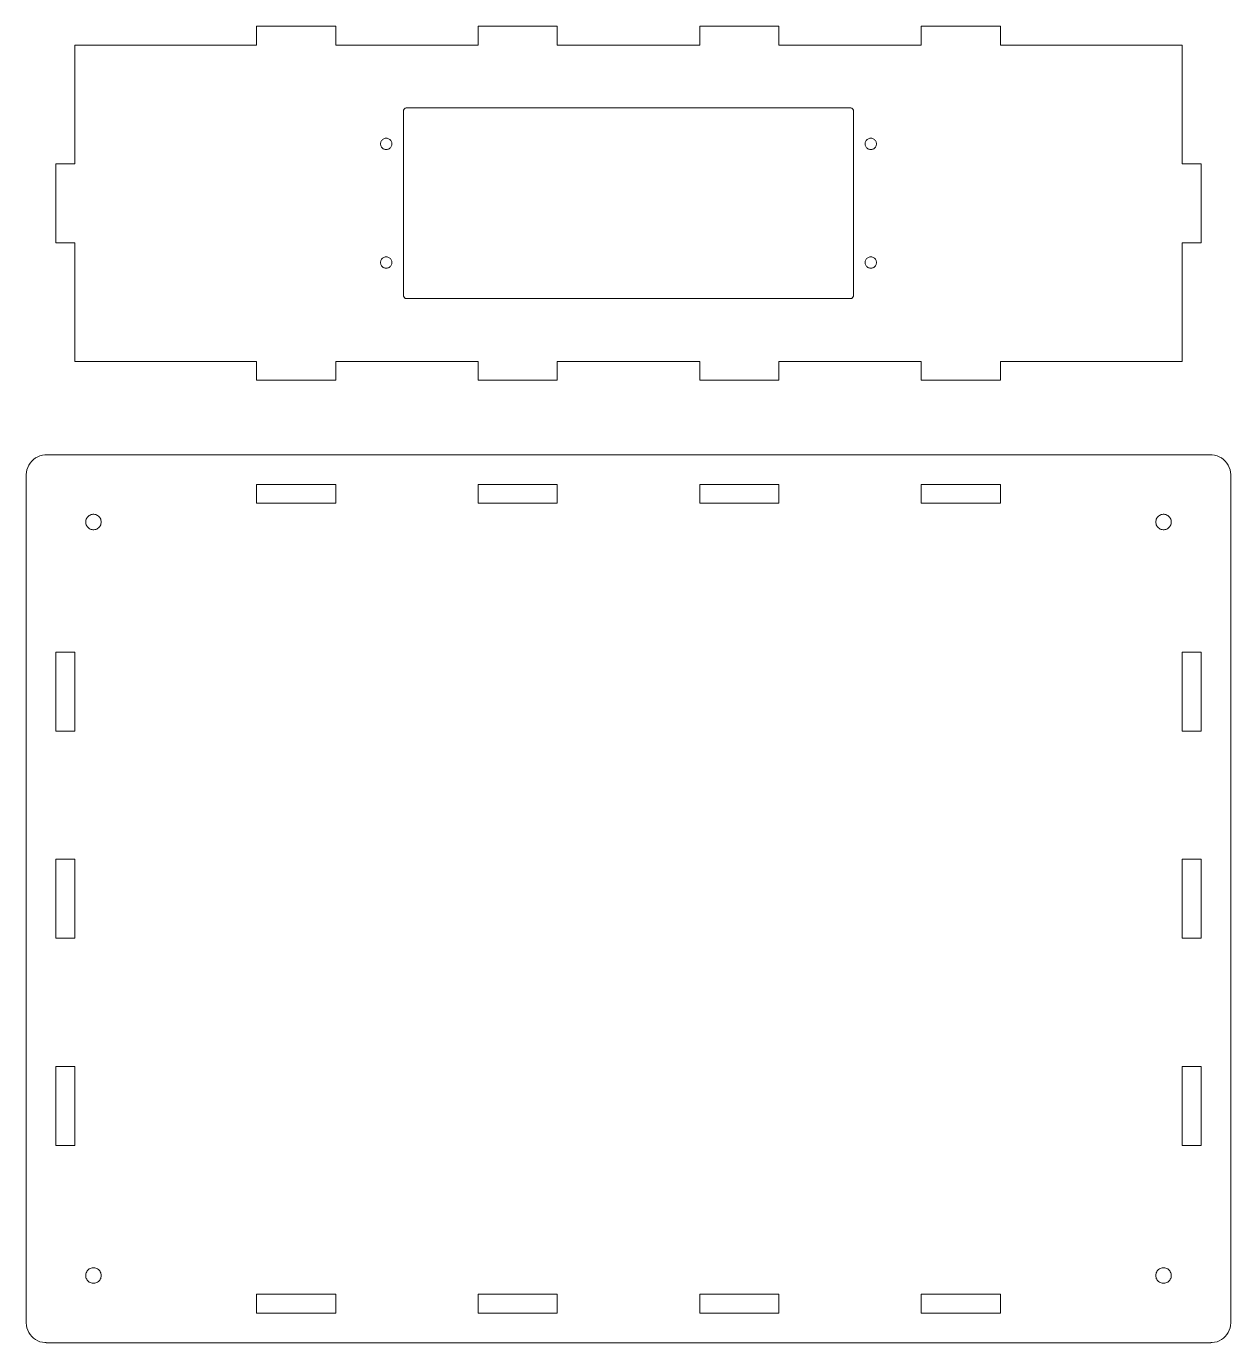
# Model space of a CAD drawing. Header units: millimetres. Extents: x -331 to 331, y -589 to 330.
# Drawn here: x -193.3 to 193.3, y -589.2 to -166.5 of the extents above; entities that cross this region are included whole.
import ezdxf

# ---------------------------------------------------------------- set-up
doc = ezdxf.new("R2010")
doc.units = ezdxf.units.MM
doc.layers.get('0').update_dxf_attribs({"linetype": 'CONTINUOUS', "lineweight": 0})

msp = doc.modelspace()

# ---------------------------------------------------------------- linework, layer by layer
for p, q in [((-119.38, -172.525), (-119.38, -166.525)), ((-119.38, -166.525), (-93.98, -166.525)), ((-93.98, -166.525), (-93.98, -172.525)), ((-48.26, -172.525), (-48.26, -166.525)), ((-48.26, -166.525), (-22.86, -166.525)), ((-22.86, -166.525), (-22.86, -172.525)), ((22.86, -172.525), (22.86, -166.525)), ((22.86, -166.525), (48.26, -166.525)), ((48.26, -166.525), (48.26, -172.525)), ((93.98, -172.525), (93.98, -166.525)), ((93.98, -166.525), (119.38, -166.525)), ((119.38, -166.525), (119.38, -172.525)), ((-177.8, -210.625), (-177.8, -172.525)), ((-177.8, -172.525), (-119.38, -172.525)), ((-93.98, -172.525), (-48.26, -172.525)), ((-22.86, -172.525), (22.86, -172.525)), ((48.26, -172.525), (93.98, -172.525)), ((119.38, -172.525), (177.8, -172.525)), ((177.8, -172.525), (177.8, -210.625)), ((-72.231, -193.718), (-72.223, -193.593)), ((-72.231, -252.932), (-72.231, -193.718)), ((-72.223, -193.593), (-72.2, -193.469)), ((-72.2, -193.469), (-72.161, -193.35)), ((-72.161, -193.35), (-72.108, -193.236)), ((-72.108, -193.236), (-72.04, -193.13)), ((-72.04, -193.13), (-71.96, -193.033)), ((-71.96, -193.033), (-71.869, -192.947)), ((-71.869, -192.947), (-71.767, -192.874)), ((-71.767, -192.874), (-71.657, -192.813)), ((-71.657, -192.813), (-71.54, -192.767)), ((-71.54, -192.767), (-71.419, -192.736)), ((-71.419, -192.736), (-71.294, -192.72)), ((-71.294, -192.72), (-71.231, -192.72)), ((-71.231, -192.72), (-71.231, -192.718)), ((-71.231, -192.718), (71.231, -192.718)), ((71.231, -192.718), (71.231, -192.72)), ((71.231, -192.72), (71.294, -192.72)), ((71.294, -192.72), (71.419, -192.736)), ((71.419, -192.736), (71.54, -192.767)), ((71.54, -192.767), (71.657, -192.813)), ((71.657, -192.813), (71.767, -192.874)), ((71.767, -192.874), (71.869, -192.947)), ((71.869, -192.947), (71.96, -193.033)), ((71.96, -193.033), (72.04, -193.13)), ((72.04, -193.13), (72.108, -193.236)), ((72.108, -193.236), (72.161, -193.35)), ((72.161, -193.35), (72.2, -193.469)), ((72.2, -193.469), (72.223, -193.593)), ((72.223, -193.593), (72.231, -193.718)), ((72.231, -193.718), (72.231, -252.932)), ((-79.121, -203.023), (-78.953, -202.866)), ((-78.953, -202.866), (-78.767, -202.731)), ((-78.767, -202.731), (-78.566, -202.62)), ((-78.566, -202.62), (-78.353, -202.536)), ((-78.353, -202.536), (-78.13, -202.479)), ((-78.13, -202.479), (-77.902, -202.45)), ((-77.902, -202.45), (-77.673, -202.45)), ((-77.673, -202.45), (-77.445, -202.479)), ((-77.445, -202.479), (-77.222, -202.536)), ((-77.222, -202.536), (-77.009, -202.62)), ((-77.009, -202.62), (-76.808, -202.731)), ((-76.808, -202.731), (-76.622, -202.866)), ((-76.622, -202.866), (-76.454, -203.023)), ((76.454, -203.023), (76.622, -202.866)), ((76.622, -202.866), (76.808, -202.731)), ((76.808, -202.731), (77.009, -202.62)), ((77.009, -202.62), (77.222, -202.536)), ((77.222, -202.536), (77.445, -202.479)), ((77.445, -202.479), (77.673, -202.45)), ((77.673, -202.45), (77.902, -202.45)), ((77.902, -202.45), (78.13, -202.479)), ((78.13, -202.479), (78.353, -202.536)), ((78.353, -202.536), (78.566, -202.62)), ((78.566, -202.62), (78.767, -202.731)), ((78.767, -202.731), (78.953, -202.866)), ((78.953, -202.866), (79.121, -203.023)), ((-79.616, -204.275), (-79.602, -204.046)), ((-79.602, -204.504), (-79.616, -204.275)), ((-79.602, -204.046), (-79.559, -203.82)), ((-79.559, -204.73), (-79.602, -204.504)), ((-79.559, -203.82), (-79.488, -203.602)), ((-79.488, -204.948), (-79.559, -204.73)), ((-79.488, -203.602), (-79.39, -203.394)), ((-79.39, -205.156), (-79.488, -204.948)), ((-79.39, -203.394), (-79.267, -203.2)), ((-79.267, -205.35), (-79.39, -205.156)), ((-79.267, -203.2), (-79.121, -203.023)), ((-79.121, -205.527), (-79.267, -205.35)), ((-78.953, -205.684), (-79.121, -205.527)), ((-78.767, -205.819), (-78.953, -205.684)), ((-78.566, -205.93), (-78.767, -205.819)), ((-78.353, -206.014), (-78.566, -205.93)), ((-78.13, -206.071), (-78.353, -206.014)), ((-77.902, -206.1), (-78.13, -206.071)), ((-77.673, -206.1), (-77.902, -206.1)), ((-77.445, -206.071), (-77.673, -206.1)), ((-77.222, -206.014), (-77.445, -206.071)), ((-77.009, -205.93), (-77.222, -206.014)), ((-76.808, -205.819), (-77.009, -205.93)), ((-76.622, -205.684), (-76.808, -205.819)), ((-76.454, -205.527), (-76.622, -205.684)), ((-76.454, -203.023), (-76.308, -203.2)), ((-76.308, -205.35), (-76.454, -205.527)), ((-76.308, -203.2), (-76.185, -203.394)), ((-76.185, -205.156), (-76.308, -205.35)), ((-76.185, -203.394), (-76.087, -203.602)), ((-76.087, -204.948), (-76.185, -205.156)), ((-76.087, -203.602), (-76.016, -203.82)), ((-76.016, -204.73), (-76.087, -204.948)), ((-76.016, -203.82), (-75.973, -204.046)), ((-75.973, -204.504), (-76.016, -204.73)), ((-75.973, -204.046), (-75.959, -204.275)), ((-75.959, -204.275), (-75.973, -204.504)), ((75.959, -204.275), (75.973, -204.046)), ((75.973, -204.504), (75.959, -204.275)), ((75.973, -204.046), (76.016, -203.82)), ((76.016, -204.73), (75.973, -204.504)), ((76.016, -203.82), (76.087, -203.602)), ((76.087, -204.948), (76.016, -204.73)), ((76.087, -203.602), (76.185, -203.394)), ((76.185, -205.156), (76.087, -204.948)), ((76.185, -203.394), (76.308, -203.2)), ((76.308, -205.35), (76.185, -205.156)), ((76.308, -203.2), (76.454, -203.023)), ((76.454, -205.527), (76.308, -205.35)), ((76.622, -205.684), (76.454, -205.527)), ((76.808, -205.819), (76.622, -205.684)), ((77.009, -205.93), (76.808, -205.819)), ((77.222, -206.014), (77.009, -205.93)), ((77.445, -206.071), (77.222, -206.014)), ((77.673, -206.1), (77.445, -206.071)), ((77.902, -206.1), (77.673, -206.1)), ((78.13, -206.071), (77.902, -206.1)), ((78.353, -206.014), (78.13, -206.071)), ((78.566, -205.93), (78.353, -206.014)), ((78.767, -205.819), (78.566, -205.93)), ((78.953, -205.684), (78.767, -205.819)), ((79.121, -205.527), (78.953, -205.684)), ((79.121, -203.023), (79.267, -203.2)), ((79.267, -205.35), (79.121, -205.527)), ((79.267, -203.2), (79.39, -203.394)), ((79.39, -205.156), (79.267, -205.35)), ((79.39, -203.394), (79.488, -203.602)), ((79.488, -204.948), (79.39, -205.156)), ((79.488, -203.602), (79.559, -203.82)), ((79.559, -204.73), (79.488, -204.948)), ((79.559, -203.82), (79.602, -204.046)), ((79.602, -204.504), (79.559, -204.73)), ((79.602, -204.046), (79.616, -204.275)), ((79.616, -204.275), (79.602, -204.504)), ((-183.8, -236.025), (-183.8, -210.625)), ((-183.8, -210.625), (-177.8, -210.625)), ((177.8, -210.625), (183.8, -210.625)), ((183.8, -210.625), (183.8, -236.025)), ((-177.8, -236.025), (-183.8, -236.025)), ((-177.8, -274.125), (-177.8, -236.025)), ((183.8, -236.025), (177.8, -236.025)), ((177.8, -236.025), (177.8, -274.125)), ((-78.953, -240.966), (-78.767, -240.831)), ((-78.767, -240.831), (-78.566, -240.72)), ((-78.566, -240.72), (-78.353, -240.636)), ((-78.353, -240.636), (-78.13, -240.579)), ((-78.13, -240.579), (-77.902, -240.55)), ((-77.902, -240.55), (-77.673, -240.55)), ((-77.673, -240.55), (-77.445, -240.579)), ((-77.445, -240.579), (-77.222, -240.636)), ((-77.222, -240.636), (-77.009, -240.72)), ((-77.009, -240.72), (-76.808, -240.831)), ((-76.808, -240.831), (-76.622, -240.966)), ((76.622, -240.966), (76.808, -240.831)), ((76.808, -240.831), (77.009, -240.72)), ((77.009, -240.72), (77.222, -240.636)), ((77.222, -240.636), (77.445, -240.579)), ((77.445, -240.579), (77.673, -240.55)), ((77.673, -240.55), (77.902, -240.55)), ((77.902, -240.55), (78.13, -240.579)), ((78.13, -240.579), (78.353, -240.636)), ((78.353, -240.636), (78.566, -240.72)), ((78.566, -240.72), (78.767, -240.831)), ((78.767, -240.831), (78.953, -240.966)), ((-79.616, -242.375), (-79.602, -242.146)), ((-79.602, -242.604), (-79.616, -242.375)), ((-79.602, -242.146), (-79.559, -241.92)), ((-79.559, -242.83), (-79.602, -242.604)), ((-79.559, -241.92), (-79.488, -241.702)), ((-79.488, -243.048), (-79.559, -242.83)), ((-79.488, -241.702), (-79.39, -241.494)), ((-79.39, -243.256), (-79.488, -243.048)), ((-79.39, -241.494), (-79.267, -241.3)), ((-79.267, -243.45), (-79.39, -243.256)), ((-79.267, -241.3), (-79.121, -241.123)), ((-79.121, -243.627), (-79.267, -243.45)), ((-79.121, -241.123), (-78.953, -240.966)), ((-78.953, -243.784), (-79.121, -243.627)), ((-78.767, -243.919), (-78.953, -243.784)), ((-78.566, -244.03), (-78.767, -243.919)), ((-78.353, -244.114), (-78.566, -244.03)), ((-78.13, -244.171), (-78.353, -244.114)), ((-77.902, -244.2), (-78.13, -244.171)), ((-77.673, -244.2), (-77.902, -244.2)), ((-77.445, -244.171), (-77.673, -244.2)), ((-77.222, -244.114), (-77.445, -244.171)), ((-77.009, -244.03), (-77.222, -244.114)), ((-76.808, -243.919), (-77.009, -244.03)), ((-76.622, -243.784), (-76.808, -243.919)), ((-76.622, -240.966), (-76.454, -241.123)), ((-76.454, -243.627), (-76.622, -243.784)), ((-76.454, -241.123), (-76.308, -241.3)), ((-76.308, -243.45), (-76.454, -243.627)), ((-76.308, -241.3), (-76.185, -241.494)), ((-76.185, -243.256), (-76.308, -243.45)), ((-76.185, -241.494), (-76.087, -241.702)), ((-76.087, -243.048), (-76.185, -243.256)), ((-76.087, -241.702), (-76.016, -241.92)), ((-76.016, -242.83), (-76.087, -243.048)), ((-76.016, -241.92), (-75.973, -242.146)), ((-75.973, -242.604), (-76.016, -242.83)), ((-75.973, -242.146), (-75.959, -242.375)), ((-75.959, -242.375), (-75.973, -242.604)), ((75.959, -242.375), (75.973, -242.146)), ((75.973, -242.604), (75.959, -242.375)), ((75.973, -242.146), (76.016, -241.92)), ((76.016, -242.83), (75.973, -242.604)), ((76.016, -241.92), (76.087, -241.702)), ((76.087, -243.048), (76.016, -242.83)), ((76.087, -241.702), (76.185, -241.494)), ((76.185, -243.256), (76.087, -243.048)), ((76.185, -241.494), (76.308, -241.3)), ((76.308, -243.45), (76.185, -243.256)), ((76.308, -241.3), (76.454, -241.123)), ((76.454, -243.627), (76.308, -243.45)), ((76.454, -241.123), (76.622, -240.966)), ((76.622, -243.784), (76.454, -243.627)), ((76.808, -243.919), (76.622, -243.784)), ((77.009, -244.03), (76.808, -243.919)), ((77.222, -244.114), (77.009, -244.03)), ((77.445, -244.171), (77.222, -244.114)), ((77.673, -244.2), (77.445, -244.171)), ((77.902, -244.2), (77.673, -244.2)), ((78.13, -244.171), (77.902, -244.2)), ((78.353, -244.114), (78.13, -244.171)), ((78.566, -244.03), (78.353, -244.114)), ((78.767, -243.919), (78.566, -244.03)), ((78.953, -243.784), (78.767, -243.919)), ((78.953, -240.966), (79.121, -241.123)), ((79.121, -243.627), (78.953, -243.784)), ((79.121, -241.123), (79.267, -241.3)), ((79.267, -243.45), (79.121, -243.627)), ((79.267, -241.3), (79.39, -241.494)), ((79.39, -243.256), (79.267, -243.45)), ((79.39, -241.494), (79.488, -241.702)), ((79.488, -243.048), (79.39, -243.256)), ((79.488, -241.702), (79.559, -241.92)), ((79.559, -242.83), (79.488, -243.048)), ((79.559, -241.92), (79.602, -242.146)), ((79.602, -242.604), (79.559, -242.83)), ((79.602, -242.146), (79.616, -242.375)), ((79.616, -242.375), (79.602, -242.604)), ((-72.223, -253.057), (-72.231, -252.932)), ((-72.2, -253.181), (-72.223, -253.057)), ((-72.161, -253.3), (-72.2, -253.181)), ((-72.108, -253.414), (-72.161, -253.3)), ((-72.04, -253.52), (-72.108, -253.414)), ((-71.96, -253.617), (-72.04, -253.52)), ((72.04, -253.52), (71.96, -253.617)), ((72.108, -253.414), (72.04, -253.52)), ((72.161, -253.3), (72.108, -253.414)), ((72.2, -253.181), (72.161, -253.3)), ((72.223, -253.057), (72.2, -253.181)), ((72.231, -252.932), (72.223, -253.057)), ((-71.869, -253.703), (-71.96, -253.617)), ((-71.767, -253.776), (-71.869, -253.703)), ((-71.657, -253.837), (-71.767, -253.776)), ((-71.54, -253.883), (-71.657, -253.837)), ((-71.419, -253.914), (-71.54, -253.883)), ((-71.294, -253.93), (-71.419, -253.914)), ((-71.231, -253.93), (-71.294, -253.93)), ((-71.231, -253.932), (-71.231, -253.93)), ((71.231, -253.932), (-71.231, -253.932)), ((71.294, -253.93), (71.231, -253.93)), ((71.231, -253.93), (71.231, -253.932)), ((71.419, -253.914), (71.294, -253.93)), ((71.54, -253.883), (71.419, -253.914)), ((71.657, -253.837), (71.54, -253.883)), ((71.767, -253.776), (71.657, -253.837)), ((71.869, -253.703), (71.767, -253.776)), ((71.96, -253.617), (71.869, -253.703)), ((-119.38, -274.125), (-177.8, -274.125)), ((-119.38, -280.125), (-119.38, -274.125)), ((-48.26, -274.125), (-93.98, -274.125)), ((-93.98, -274.125), (-93.98, -280.125)), ((-48.26, -280.125), (-48.26, -274.125)), ((22.86, -274.125), (-22.86, -274.125)), ((-22.86, -274.125), (-22.86, -280.125)), ((22.86, -280.125), (22.86, -274.125)), ((93.98, -274.125), (48.26, -274.125)), ((48.26, -274.125), (48.26, -280.125)), ((93.98, -280.125), (93.98, -274.125)), ((177.8, -274.125), (119.38, -274.125)), ((119.38, -274.125), (119.38, -280.125)), ((-93.98, -280.125), (-119.38, -280.125)), ((-22.86, -280.125), (-48.26, -280.125)), ((48.26, -280.125), (22.86, -280.125)), ((119.38, -280.125), (93.98, -280.125)), ((-188.937, -304.436), (-188.165, -304.237)), ((-188.165, -304.237), (-187.374, -304.138)), ((-187.374, -304.138), (-186.975, -304.138)), ((-186.975, -304.138), (-186.975, -304.125)), ((-186.975, -304.125), (186.975, -304.125)), ((186.975, -304.125), (186.975, -304.138)), ((186.975, -304.138), (187.374, -304.138)), ((187.374, -304.138), (188.165, -304.237)), ((188.165, -304.237), (188.937, -304.436)), ((-193.126, -308.896), (-192.879, -308.137)), ((-192.879, -308.137), (-192.54, -307.416)), ((-192.54, -307.416), (-192.112, -306.743)), ((-192.112, -306.743), (-191.604, -306.128)), ((-191.604, -306.128), (-191.023, -305.582)), ((-191.023, -305.582), (-190.378, -305.114)), ((-190.378, -305.114), (-189.679, -304.729)), ((-189.679, -304.729), (-188.937, -304.436)), ((188.937, -304.436), (189.679, -304.729)), ((189.679, -304.729), (190.378, -305.114)), ((190.378, -305.114), (191.023, -305.582)), ((191.023, -305.582), (191.604, -306.128)), ((191.604, -306.128), (192.112, -306.743)), ((192.112, -306.743), (192.54, -307.416)), ((192.54, -307.416), (192.879, -308.137)), ((192.879, -308.137), (193.126, -308.896)), ((-193.325, -310.475), (-193.275, -309.679)), ((-193.325, -582.825), (-193.325, -310.475)), ((-193.275, -309.679), (-193.126, -308.896)), ((193.126, -308.896), (193.275, -309.679)), ((193.275, -309.679), (193.325, -310.475)), ((193.325, -310.475), (193.325, -582.825)), ((-119.38, -319.65), (-119.38, -313.65)), ((-119.38, -313.65), (-93.98, -313.65)), ((-93.98, -313.65), (-93.98, -319.65)), ((-48.26, -319.65), (-48.26, -313.65)), ((-48.26, -313.65), (-22.86, -313.65)), ((-22.86, -313.65), (-22.86, -319.65)), ((22.86, -319.65), (22.86, -313.65)), ((22.86, -313.65), (48.26, -313.65)), ((48.26, -313.65), (48.26, -319.65)), ((93.98, -319.65), (93.98, -313.65)), ((93.98, -313.65), (119.38, -313.65)), ((119.38, -313.65), (119.38, -319.65)), ((-93.98, -319.65), (-119.38, -319.65)), ((-22.86, -319.65), (-48.26, -319.65)), ((48.26, -319.65), (22.86, -319.65)), ((119.38, -319.65), (93.98, -319.65)), ((-174.257, -325.683), (-174.237, -325.371)), ((-174.237, -325.371), (-174.178, -325.063)), ((-174.178, -325.063), (-174.082, -324.766)), ((-174.082, -324.766), (-173.949, -324.483)), ((-173.949, -324.483), (-173.781, -324.219)), ((-173.781, -324.219), (-173.582, -323.979)), ((-173.582, -323.979), (-173.354, -323.765)), ((-173.354, -323.765), (-173.101, -323.581)), ((-173.101, -323.581), (-172.827, -323.43)), ((-172.827, -323.43), (-172.537, -323.315)), ((-172.537, -323.315), (-172.234, -323.237)), ((-172.234, -323.237), (-171.924, -323.198)), ((-171.924, -323.198), (-171.611, -323.198)), ((-171.611, -323.198), (-171.301, -323.237)), ((-171.301, -323.237), (-170.998, -323.315)), ((-170.998, -323.315), (-170.708, -323.43)), ((-170.708, -323.43), (-170.434, -323.581)), ((-170.434, -323.581), (-170.181, -323.765)), ((-170.181, -323.765), (-169.953, -323.979)), ((-169.953, -323.979), (-169.754, -324.219)), ((-169.754, -324.219), (-169.586, -324.483)), ((-169.586, -324.483), (-169.453, -324.766)), ((-169.453, -324.766), (-169.357, -325.063)), ((-169.357, -325.063), (-169.298, -325.371)), ((-169.298, -325.371), (-169.278, -325.683)), ((169.278, -325.683), (169.298, -325.371)), ((169.298, -325.371), (169.357, -325.063)), ((169.357, -325.063), (169.453, -324.766)), ((169.453, -324.766), (169.586, -324.483)), ((169.586, -324.483), (169.754, -324.219)), ((169.754, -324.219), (169.953, -323.979)), ((169.953, -323.979), (170.181, -323.765)), ((170.181, -323.765), (170.434, -323.581)), ((170.434, -323.581), (170.708, -323.43)), ((170.708, -323.43), (170.998, -323.315)), ((170.998, -323.315), (171.301, -323.237)), ((171.301, -323.237), (171.611, -323.198)), ((171.611, -323.198), (171.924, -323.198)), ((171.924, -323.198), (172.234, -323.237)), ((172.234, -323.237), (172.537, -323.315)), ((172.537, -323.315), (172.827, -323.43)), ((172.827, -323.43), (173.101, -323.581)), ((173.101, -323.581), (173.354, -323.765)), ((173.354, -323.765), (173.582, -323.979)), ((173.582, -323.979), (173.781, -324.219)), ((173.781, -324.219), (173.949, -324.483)), ((173.949, -324.483), (174.082, -324.766)), ((174.082, -324.766), (174.178, -325.063)), ((174.178, -325.063), (174.237, -325.371)), ((174.237, -325.371), (174.257, -325.683)), ((-174.237, -325.994), (-174.257, -325.683)), ((-174.178, -326.302), (-174.237, -325.994)), ((-174.082, -326.599), (-174.178, -326.302)), ((-173.949, -326.882), (-174.082, -326.599)), ((-173.781, -327.146), (-173.949, -326.882)), ((-173.582, -327.386), (-173.781, -327.146)), ((-173.354, -327.6), (-173.582, -327.386)), ((-173.101, -327.784), (-173.354, -327.6)), ((-172.827, -327.935), (-173.101, -327.784)), ((-172.537, -328.05), (-172.827, -327.935)), ((-172.234, -328.128), (-172.537, -328.05)), ((-171.924, -328.167), (-172.234, -328.128)), ((-171.611, -328.167), (-171.924, -328.167)), ((-171.301, -328.128), (-171.611, -328.167)), ((-170.998, -328.05), (-171.301, -328.128)), ((-170.708, -327.935), (-170.998, -328.05)), ((-170.434, -327.784), (-170.708, -327.935)), ((-170.181, -327.6), (-170.434, -327.784)), ((-169.953, -327.386), (-170.181, -327.6)), ((-169.754, -327.146), (-169.953, -327.386)), ((-169.586, -326.882), (-169.754, -327.146)), ((-169.453, -326.599), (-169.586, -326.882)), ((-169.357, -326.302), (-169.453, -326.599)), ((-169.298, -325.994), (-169.357, -326.302)), ((-169.278, -325.683), (-169.298, -325.994)), ((169.298, -325.994), (169.278, -325.683)), ((169.357, -326.302), (169.298, -325.994)), ((169.453, -326.599), (169.357, -326.302)), ((169.586, -326.882), (169.453, -326.599)), ((169.754, -327.146), (169.586, -326.882)), ((169.953, -327.386), (169.754, -327.146)), ((170.181, -327.6), (169.953, -327.386)), ((170.434, -327.784), (170.181, -327.6)), ((170.708, -327.935), (170.434, -327.784)), ((170.998, -328.05), (170.708, -327.935)), ((171.301, -328.128), (170.998, -328.05)), ((171.611, -328.167), (171.301, -328.128)), ((171.924, -328.167), (171.611, -328.167)), ((172.234, -328.128), (171.924, -328.167)), ((172.537, -328.05), (172.234, -328.128)), ((172.827, -327.935), (172.537, -328.05)), ((173.101, -327.784), (172.827, -327.935)), ((173.354, -327.6), (173.101, -327.784)), ((173.582, -327.386), (173.354, -327.6)), ((173.781, -327.146), (173.582, -327.386)), ((173.949, -326.882), (173.781, -327.146)), ((174.082, -326.599), (173.949, -326.882)), ((174.178, -326.302), (174.082, -326.599)), ((174.237, -325.994), (174.178, -326.302)), ((174.257, -325.683), (174.237, -325.994)), ((-183.8, -392.85), (-183.8, -367.45)), ((-183.8, -367.45), (-177.8, -367.45)), ((-177.8, -367.45), (-177.8, -392.85)), ((177.8, -392.85), (177.8, -367.45)), ((177.8, -367.45), (183.8, -367.45)), ((183.8, -367.45), (183.8, -392.85)), ((-177.8, -392.85), (-183.8, -392.85)), ((183.8, -392.85), (177.8, -392.85)), ((-183.8, -459.35), (-183.8, -433.95)), ((-183.8, -433.95), (-177.8, -433.95)), ((-177.8, -433.95), (-177.8, -459.35)), ((177.8, -459.35), (177.8, -433.95)), ((177.8, -433.95), (183.8, -433.95)), ((183.8, -433.95), (183.8, -459.35)), ((-177.8, -459.35), (-183.8, -459.35)), ((183.8, -459.35), (177.8, -459.35)), ((-183.8, -525.85), (-183.8, -500.45)), ((-183.8, -500.45), (-177.8, -500.45)), ((-177.8, -500.45), (-177.8, -525.85)), ((177.8, -525.85), (177.8, -500.45)), ((177.8, -500.45), (183.8, -500.45)), ((183.8, -500.45), (183.8, -525.85)), ((-177.8, -525.85), (-183.8, -525.85)), ((183.8, -525.85), (177.8, -525.85)), ((-173.949, -566.418), (-173.781, -566.154)), ((-173.781, -566.154), (-173.582, -565.914)), ((-173.582, -565.914), (-173.354, -565.7)), ((-173.354, -565.7), (-173.101, -565.516)), ((-173.101, -565.516), (-172.827, -565.365)), ((-172.827, -565.365), (-172.537, -565.25)), ((-172.537, -565.25), (-172.234, -565.172)), ((-172.234, -565.172), (-171.924, -565.133)), ((-171.924, -565.133), (-171.611, -565.133)), ((-171.611, -565.133), (-171.301, -565.172)), ((-171.301, -565.172), (-170.998, -565.25)), ((-170.998, -565.25), (-170.708, -565.365)), ((-170.708, -565.365), (-170.434, -565.516)), ((-170.434, -565.516), (-170.181, -565.7)), ((-170.181, -565.7), (-169.953, -565.914)), ((-169.953, -565.914), (-169.754, -566.154)), ((-169.754, -566.154), (-169.586, -566.418)), ((169.586, -566.418), (169.754, -566.154)), ((169.754, -566.154), (169.953, -565.914)), ((169.953, -565.914), (170.181, -565.7)), ((170.181, -565.7), (170.434, -565.516)), ((170.434, -565.516), (170.708, -565.365)), ((170.708, -565.365), (170.998, -565.25)), ((170.998, -565.25), (171.301, -565.172)), ((171.301, -565.172), (171.611, -565.133)), ((171.611, -565.133), (171.924, -565.133)), ((171.924, -565.133), (172.234, -565.172)), ((172.234, -565.172), (172.537, -565.25)), ((172.537, -565.25), (172.827, -565.365)), ((172.827, -565.365), (173.101, -565.516)), ((173.101, -565.516), (173.354, -565.7)), ((173.354, -565.7), (173.582, -565.914)), ((173.582, -565.914), (173.781, -566.154)), ((173.781, -566.154), (173.949, -566.418)), ((-174.257, -567.617), (-174.237, -567.306)), ((-174.237, -567.929), (-174.257, -567.617)), ((-174.237, -567.306), (-174.178, -566.998)), ((-174.178, -568.237), (-174.237, -567.929)), ((-174.178, -566.998), (-174.082, -566.701)), ((-174.082, -568.534), (-174.178, -568.237)), ((-174.082, -566.701), (-173.949, -566.418)), ((-173.949, -568.817), (-174.082, -568.534)), ((-173.781, -569.081), (-173.949, -568.817)), ((-173.582, -569.321), (-173.781, -569.081)), ((-173.354, -569.535), (-173.582, -569.321)), ((-173.101, -569.719), (-173.354, -569.535)), ((-172.827, -569.87), (-173.101, -569.719)), ((-172.537, -569.985), (-172.827, -569.87)), ((-172.234, -570.063), (-172.537, -569.985)), ((-171.924, -570.102), (-172.234, -570.063)), ((-171.611, -570.102), (-171.924, -570.102)), ((-171.301, -570.063), (-171.611, -570.102)), ((-170.998, -569.985), (-171.301, -570.063)), ((-170.708, -569.87), (-170.998, -569.985)), ((-170.434, -569.719), (-170.708, -569.87)), ((-170.181, -569.535), (-170.434, -569.719)), ((-169.953, -569.321), (-170.181, -569.535)), ((-169.754, -569.081), (-169.953, -569.321)), ((-169.586, -568.817), (-169.754, -569.081)), ((-169.586, -566.418), (-169.453, -566.701)), ((-169.453, -568.534), (-169.586, -568.817)), ((-169.453, -566.701), (-169.357, -566.998)), ((-169.357, -568.237), (-169.453, -568.534)), ((-169.357, -566.998), (-169.298, -567.306)), ((-169.298, -567.929), (-169.357, -568.237)), ((-169.298, -567.306), (-169.278, -567.617)), ((-169.278, -567.617), (-169.298, -567.929)), ((169.278, -567.617), (169.298, -567.306)), ((169.298, -567.929), (169.278, -567.617)), ((169.298, -567.306), (169.357, -566.998)), ((169.357, -568.237), (169.298, -567.929)), ((169.357, -566.998), (169.453, -566.701)), ((169.453, -568.534), (169.357, -568.237)), ((169.453, -566.701), (169.586, -566.418)), ((169.586, -568.817), (169.453, -568.534)), ((169.754, -569.081), (169.586, -568.817)), ((169.953, -569.321), (169.754, -569.081)), ((170.181, -569.535), (169.953, -569.321)), ((170.434, -569.719), (170.181, -569.535)), ((170.708, -569.87), (170.434, -569.719)), ((170.998, -569.985), (170.708, -569.87)), ((171.301, -570.063), (170.998, -569.985)), ((171.611, -570.102), (171.301, -570.063)), ((171.924, -570.102), (171.611, -570.102)), ((172.234, -570.063), (171.924, -570.102)), ((172.537, -569.985), (172.234, -570.063)), ((172.827, -569.87), (172.537, -569.985)), ((173.101, -569.719), (172.827, -569.87)), ((173.354, -569.535), (173.101, -569.719)), ((173.582, -569.321), (173.354, -569.535)), ((173.781, -569.081), (173.582, -569.321)), ((173.949, -568.817), (173.781, -569.081)), ((173.949, -566.418), (174.082, -566.701)), ((174.082, -568.534), (173.949, -568.817)), ((174.082, -566.701), (174.178, -566.998)), ((174.178, -568.237), (174.082, -568.534)), ((174.178, -566.998), (174.237, -567.306)), ((174.237, -567.929), (174.178, -568.237)), ((174.237, -567.306), (174.257, -567.617)), ((174.257, -567.617), (174.237, -567.929)), ((-119.38, -579.65), (-119.38, -573.65)), ((-119.38, -573.65), (-93.98, -573.65)), ((-93.98, -573.65), (-93.98, -579.65)), ((-48.26, -579.65), (-48.26, -573.65)), ((-48.26, -573.65), (-22.86, -573.65)), ((-22.86, -573.65), (-22.86, -579.65)), ((22.86, -579.65), (22.86, -573.65)), ((22.86, -573.65), (48.26, -573.65)), ((48.26, -573.65), (48.26, -579.65)), ((93.98, -579.65), (93.98, -573.65)), ((93.98, -573.65), (119.38, -573.65)), ((119.38, -573.65), (119.38, -579.65)), ((-193.275, -583.621), (-193.325, -582.825)), ((-93.98, -579.65), (-119.38, -579.65)), ((-22.86, -579.65), (-48.26, -579.65)), ((48.26, -579.65), (22.86, -579.65)), ((119.38, -579.65), (93.98, -579.65)), ((193.325, -582.825), (193.275, -583.621)), ((-193.126, -584.404), (-193.275, -583.621)), ((-192.879, -585.163), (-193.126, -584.404)), ((-192.54, -585.884), (-192.879, -585.163)), ((-192.112, -586.557), (-192.54, -585.884)), ((-191.604, -587.172), (-192.112, -586.557)), ((-191.023, -587.718), (-191.604, -587.172)), ((191.604, -587.172), (191.023, -587.718)), ((192.112, -586.557), (191.604, -587.172)), ((192.54, -585.884), (192.112, -586.557)), ((192.879, -585.163), (192.54, -585.884)), ((193.126, -584.404), (192.879, -585.163)), ((193.275, -583.621), (193.126, -584.404)), ((-190.378, -588.186), (-191.023, -587.718)), ((-189.679, -588.571), (-190.378, -588.186)), ((-188.937, -588.864), (-189.679, -588.571)), ((-188.165, -589.063), (-188.937, -588.864)), ((-187.374, -589.162), (-188.165, -589.063)), ((-186.975, -589.162), (-187.374, -589.162)), ((-186.975, -589.175), (-186.975, -589.162)), ((186.975, -589.175), (-186.975, -589.175)), ((187.374, -589.162), (186.975, -589.162)), ((186.975, -589.162), (186.975, -589.175)), ((188.165, -589.063), (187.374, -589.162)), ((188.937, -588.864), (188.165, -589.063)), ((189.679, -588.571), (188.937, -588.864)), ((190.378, -588.186), (189.679, -588.571)), ((191.023, -587.718), (190.378, -588.186))]:
    msp.add_line(p, q)

doc.saveas('drawing.dxf')
